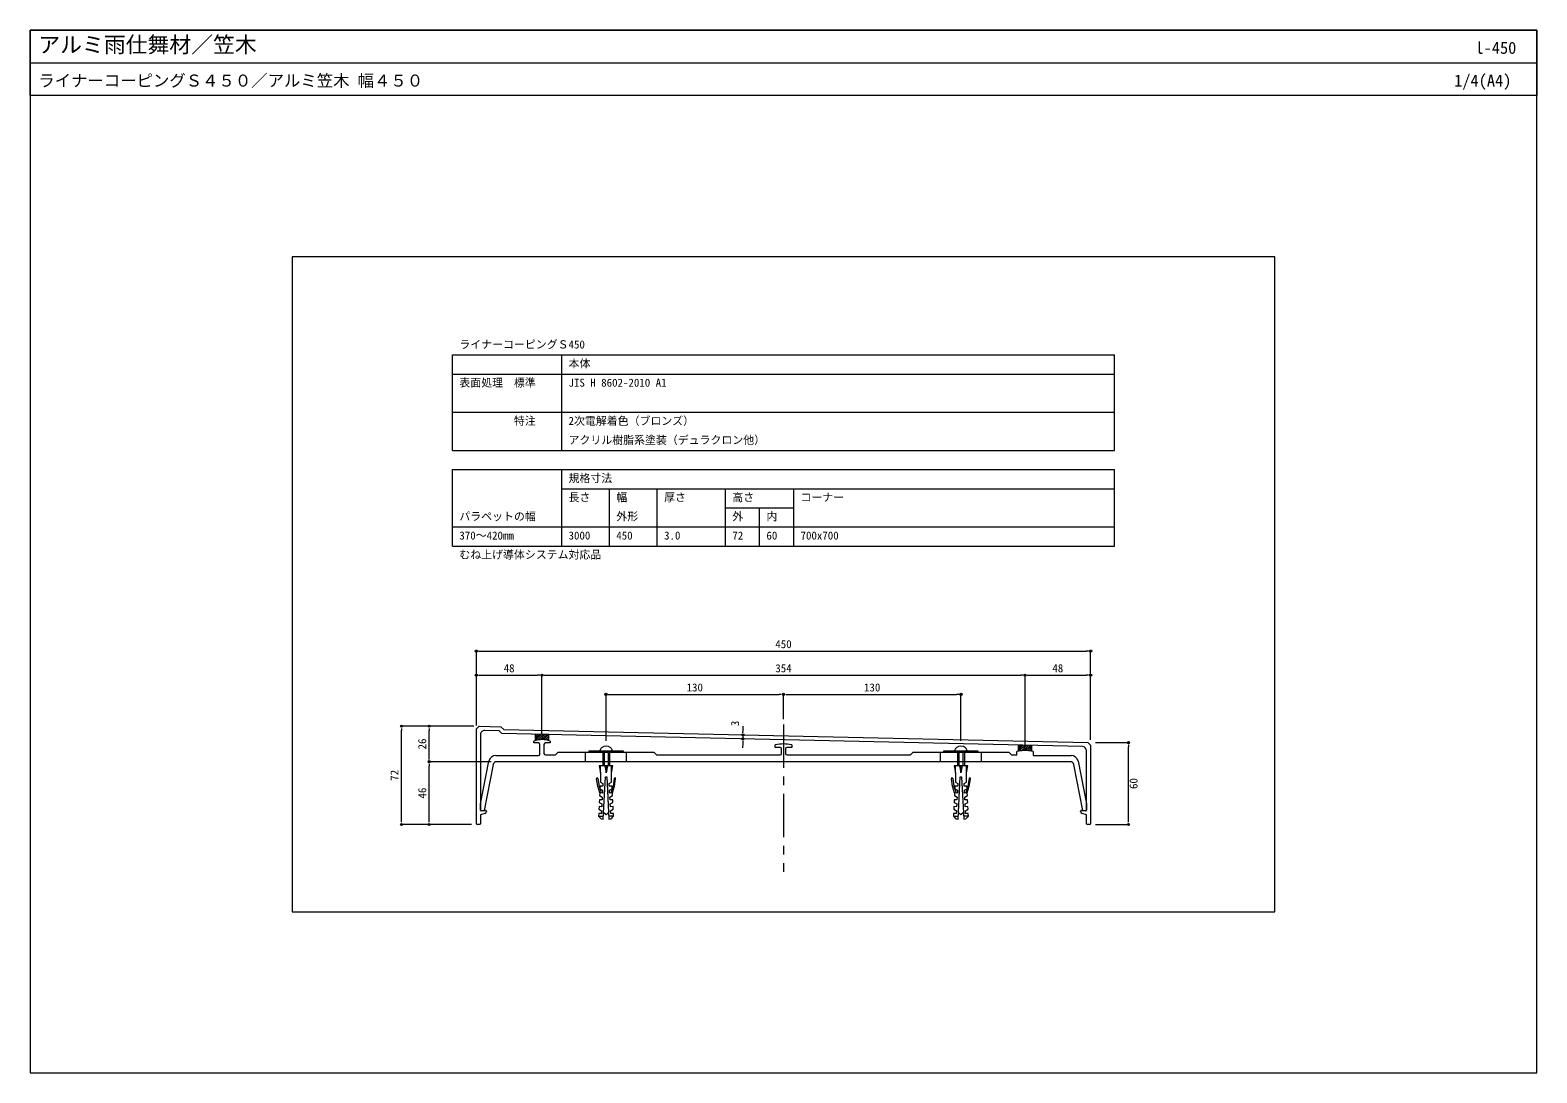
# Model space of a CAD drawing. Units: millimetres on the paper. Extents: x -552 to 552, y -382 to 382.
import ezdxf
from ezdxf.enums import TextEntityAlignment as Align

# ---------------------------------------------------------------- set-up
doc = ezdxf.new("R2010")
doc.units = ezdxf.units.MM
doc.linetypes.add('USER1', pattern=[19.05, 12.7, -6.35])
doc.linetypes.add('USER2', pattern=[50.8, 31.75, -6.35, 6.35, -6.35])
for name, color, linetype, lineweight in [('0-0_0', 7, 'Continuous', 9), ('0-2_moji', 7, 'Continuous', 18), ('0-3_kasagi', 150, 'Continuous', 18), ('0-4_SUNPO', 7, 'Continuous', 18), ('0-5_KANAMONO_SCREW', 4, 'Continuous', 18), ('0-6_kijun', 1, 'USER2', 18), ('0-7_WAKU', 7, 'Continuous', 18)]:
    doc.layers.add(name, color=color, linetype=linetype, lineweight=lineweight)
doc.styles.add('ＭＳ ゴシック', font='')
doc.styles.get('ＭＳ ゴシック').set_extended_font_data('MS Gothic')

# ---------------------------------------------------------------- blocks, each defined once
blk = doc.blocks.new('_DOT')
at = {"layer": '0-0_0'}
for p, q in [((-0.5, 0), (-1, 0)), ((0.25, 0), (-0.25, 0))]:
    blk.add_line(p, q, dxfattribs=at)
blk.add_circle((0, 0), 0.25, dxfattribs=at)

msp = doc.modelspace()

# ---------------------------------------------------------------- linework, layer by layer
at = {"layer": '0-0_0', "lineweight": 18}
msp.add_line((-552.043, 357.971), (551.957, 357.971), dxfattribs=at)
msp.add_lwpolyline([(-360.043, -264.029), (359.957, -264.029), (359.957, 215.971), (-360.043, 215.971)], close=True, dxfattribs=at)
at = {"layer": '0-2_moji'}
for p, q in [((-242.542, 143.971), (242.458, 143.971)), ((-242.542, 73.971), (-242.542, 143.971)), ((-162.542, 73.971), (-162.542, 143.971)), ((242.458, 73.971), (242.458, 143.971)), ((-242.542, 129.971), (242.458, 129.971)), ((-242.542, 101.971), (242.458, 101.971)), ((-242.542, 73.971), (242.458, 73.971)), ((-242.542, 59.971), (242.458, 59.971)), ((-242.542, 3.971), (-242.542, 59.971)), ((-162.542, 3.971), (-162.542, 59.971)), ((242.458, 3.971), (242.458, 59.971)), ((-162.542, 45.971), (242.458, 45.971)), ((-127.542, 3.971), (-127.542, 45.971)), ((-92.542, 3.971), (-92.542, 45.971)), ((-42.542, 3.971), (-42.542, 45.971)), ((7.458, 3.971), (7.458, 45.971)), ((-42.542, 31.971), (7.458, 31.971)), ((-17.542, 3.971), (-17.542, 31.971)), ((-242.542, 17.971), (242.458, 17.971)), ((-242.542, 3.971), (242.458, 3.971))]:
    msp.add_line(p, q, dxfattribs=at)
at = {"layer": '0-3_kasagi'}
for p, q in [((-222.042, -134.123), (-222.042, -189.497)), ((-182.042, -134.59), (-181.455, -134.002)), ((-182.042, -135.937), (-180.137, -134.031)), ((-182.042, -137.284), (-178.819, -134.061)), ((-182.032, -138.62), (-177.501, -134.09)), ((-180.21, -138.145), (-176.184, -134.119)), ((-178.628, -137.911), (-174.866, -134.149)), ((-178.542, -148.533), (-178.542, -141.333)), ((-177.204, -137.834), (-173.548, -134.178)), ((-175.897, -137.873), (-172.23, -134.207)), ((-175.542, -141.333), (-175.542, -148.033)), ((-174.682, -138.006), (-172.042, -135.366)), ((-173.544, -138.215), (-172.042, -136.713)), ((-172.473, -138.491), (-172.042, -138.06)), ((-172.042, -138.624), (-172.042, -134.211)), ((171.958, -142.943), (173.021, -141.879)), ((171.958, -144.29), (174.339, -141.909)), ((171.958, -145.637), (175.657, -141.938)), ((172.753, -146.189), (176.975, -141.967)), ((174.316, -145.973), (178.292, -141.996)), ((175.775, -145.861), (179.61, -142.026)), ((177.15, -145.833), (180.928, -142.055)), ((178.453, -145.877), (181.958, -142.372)), ((-210.932, -149.533), (-179.542, -149.533)), ((210.223, -154.033), (-210.307, -154.033)), ((-1.542, -148.033), (-1.542, -144.533)), ((1.458, -144.533), (1.458, -148.033)), ((179.694, -145.983), (181.958, -143.719)), ((180.882, -146.143), (181.958, -145.066)), ((221.958, -189.497), (221.958, -145.901)), ((-221.507, -189.995), (-218.277, -189.769)), ((-217.742, -190.268), (-217.742, -190.619)), ((217.658, -190.619), (217.658, -190.268)), ((218.193, -189.769), (221.423, -189.995)), ((-222.542, -200.033), (-224.542, -200.033)), ((224.458, -200.033), (222.458, -200.033))]:
    msp.add_line(p, q, dxfattribs=at)
at = {"layer": '0-3_kasagi', "linetype": 'USER1'}
for p, q in [((-145.042, -154.033), (-145.042, -147.033)), ((-115.042, -154.033), (-115.042, -147.033)), ((114.958, -154.033), (114.958, -147.033)), ((144.958, -154.033), (144.958, -147.033))]:
    msp.add_line(p, q, dxfattribs=at)
at = {"layer": '0-3_kasagi'}
for points in [[(-225.042, -199.533), (-225.042, -130.033), (-223.042, -128.033), (-207.133, -128.386), (-205.042, -130.477), (222.912, -139.987), (224.958, -142.033), (224.958, -199.533)], [(219.024, -142.902), (-206.312, -133.45), (-208.403, -131.359), (-218.976, -131.124)], [(-179.542, -140.333), (-183.042, -140.333), (-183.042, -138.985)], [(-172.042, -134.211), (-182.042, -133.989), (-182.042, -138.624)], [(-171.042, -138.985), (-171.042, -140.333), (-174.542, -140.333)], [(-2.542, -143.533), (-6.042, -143.533), (-6.042, -141.763)], [(5.958, -141.763), (5.958, -143.533), (2.458, -143.533)], [(181.958, -146.338), (181.958, -142.078), (171.958, -141.856), (171.958, -146.338)], [(-222.042, -189.497), (-222.042, -185.033), (-215.837, -153.565)], [(-174.542, -149.033), (-167.042, -149.033), (-165.042, -147.033), (-95.042, -147.033), (-93.042, -149.033), (-2.542, -149.033)], [(2.458, -149.033), (92.958, -149.033), (94.958, -147.033), (164.958, -147.033), (166.958, -149.033), (170.958, -149.033), (170.958, -146.563)], [(182.958, -146.563), (182.958, -149.533), (210.847, -149.533)], [(215.753, -153.565), (221.958, -185.033), (221.958, -189.497)], [(-212.76, -156.049), (-219.425, -189.85), (-221.507, -189.995)], [(221.423, -189.995), (219.34, -189.85), (212.675, -156.049)], [(-218.808, -192.054), (-222.042, -193.033), (-222.042, -199.533)], [(221.958, -199.533), (221.958, -193.033), (218.723, -192.054)]]:
    msp.add_lwpolyline(points, dxfattribs=at)
for centre, radius, start, end in [((-219.042, -134.123), 3, 88.72697, 180), ((-177.042, -154.033), 16.2, 68.26154, 111.73846), ((-177.042, -154.033), 16.2, 72.02259, 107.97741), ((-179.542, -141.333), 1, 0, 90), ((-174.542, -141.333), 1, 90, 180), ((-0.042, -166.033), 25, 76.11346, 103.88654), ((218.958, -145.901), 3, 360, 88.72697), ((-210.932, -154.533), 5, 90, 168.84534), ((-210.307, -156.533), 2.5, 90, 168.84534), ((-179.542, -148.533), 1, 270, 0), ((-174.542, -148.033), 1, 180, 270), ((-2.542, -144.533), 1, 0, 90), ((-2.542, -148.033), 1, 270, 0), ((2.458, -144.533), 1, 90, 180), ((2.458, -148.033), 1, 180, 270), ((176.958, -170.833), 25, 76.11346, 103.88654), ((176.958, -170.833), 25, 78.46304, 101.53696), ((210.223, -156.533), 2.5, 11.15466, 90), ((210.847, -154.533), 5, 11.15466, 90), ((-221.542, -189.497), 0.5, 180, 274), ((-221.542, -189.497), 0.5, 180, 274), ((-219.242, -190.619), 1.5, 286.82978, 0), ((-218.242, -190.268), 0.5, 0, 94), ((218.158, -190.268), 0.5, 86, 180), ((219.158, -190.619), 1.5, 180, 253.17022), ((221.458, -189.497), 0.5, 266, 360), ((221.458, -189.497), 0.5, 266, 0), ((-224.542, -199.533), 0.5, 180, 270), ((-222.542, -199.533), 0.5, 270, 0), ((222.458, -199.533), 0.5, 180, 270), ((224.458, -199.533), 0.5, 270, 0)]:
    msp.add_arc(centre, radius, start, end, dxfattribs=at)
at = {"layer": '0-4_SUNPO'}
for p, q in [((-225.042, -127.499), (-225.042, -73.007)), ((-221.842, -73.007), (221.758, -73.007)), ((224.958, -138.087), (224.958, -73.007)), ((-225.042, -127.499), (-225.042, -90.659)), ((-221.842, -90.659), (-180.242, -90.659)), ((-177.042, -133.833), (-177.042, -90.659)), ((-177.042, -133.833), (-177.042, -90.659)), ((-173.842, -90.659), (173.758, -90.659)), ((176.958, -141.833), (176.958, -90.659)), ((176.958, -141.833), (176.958, -90.662)), ((180.158, -90.662), (221.758, -90.662)), ((224.958, -138.087), (224.958, -90.662)), ((-130.042, -138.633), (-130.042, -104.724)), ((-126.842, -104.724), (-3.242, -104.724)), ((-0.042, -122.821), (-0.042, -104.724)), ((-0.042, -122.821), (-0.042, -104.724)), ((3.158, -104.724), (126.758, -104.724)), ((129.958, -138.633), (129.958, -104.724)), ((-226.988, -128.033), (-279.982, -128.033)), ((-279.982, -196.833), (-279.982, -131.233)), ((-226.988, -128.033), (-259.682, -128.033)), ((-259.682, -150.833), (-259.682, -131.233)), ((-29.7, -131.173), (-29.629, -127.974)), ((-29.909, -140.571), (-29.98, -143.77)), ((-29.771, -134.372), (-29.838, -137.371)), ((-29.57, -137.377), (-29.838, -137.371)), ((-29.503, -134.378), (-29.771, -134.372)), ((228.458, -140.033), (252.727, -140.033)), ((252.727, -196.833), (252.727, -143.233)), ((-222.223, -154.033), (-259.682, -154.033)), ((-214.307, -154.033), (-259.682, -154.033)), ((-259.682, -196.833), (-259.682, -157.233)), ((-228.542, -200.033), (-279.982, -200.033)), ((-228.542, -200.033), (-259.682, -200.033)), ((228.458, -200.033), (252.727, -200.033))]:
    msp.add_line(p, q, dxfattribs=at)
at = {"layer": '0-5_KANAMONO_SCREW'}
for p, q in [((-132.534, -146.042), (-132.534, -157.098)), ((-131.534, -146.042), (-131.534, -157.098)), ((-128.534, -146.042), (-128.534, -157.098)), ((-127.534, -146.042), (-127.534, -157.098)), ((127.466, -146.042), (127.466, -157.098)), ((128.466, -146.042), (128.466, -157.098)), ((131.466, -146.042), (131.466, -157.098)), ((132.466, -146.042), (132.466, -157.098)), ((-134.042, -162.098), (-134.042, -157.098)), ((-131.042, -157.098), (-130.042, -162.098)), ((-130.042, -162.098), (-130.042, -157.098)), ((-129.042, -157.098), (-130.042, -162.098)), ((-126.042, -162.098), (-126.042, -157.098)), ((125.958, -162.098), (125.958, -157.098)), ((128.958, -157.098), (129.958, -162.098)), ((129.958, -162.098), (129.958, -157.098)), ((130.958, -157.098), (129.958, -162.098)), ((133.958, -162.098), (133.958, -157.098)), ((-135.555, -193.875), (-132.06, -194.058)), ((-124.529, -193.875), (-128.024, -194.058)), ((124.445, -193.875), (127.94, -194.058)), ((135.471, -193.875), (131.976, -194.058))]:
    msp.add_line(p, q, dxfattribs=at)
for points in [[(-142.542, -146.033), (-117.542, -146.033), (-117.542, -147.033), (-142.542, -147.033)], [(117.458, -146.033), (142.458, -146.033), (142.458, -147.033), (117.458, -147.033)]]:
    msp.add_lwpolyline(points, close=True, dxfattribs=at)
for points in [[(-135.293, -188.882), (-133.349, -189.985), (-133.453, -191.982), (-135.451, -191.878), (-135.555, -193.875), (-133.663, -195.977), (-132.165, -196.055), (-130.542, -165.098), (-130.042, -165.098), (-129.542, -165.098), (-127.92, -196.055), (-126.422, -195.977), (-124.529, -193.875), (-124.634, -191.878), (-126.631, -191.982), (-126.736, -189.985), (-124.791, -188.882), (-124.896, -186.884), (-126.893, -186.989), (-126.998, -184.992), (-125.053, -183.889), (-125.157, -181.891), (-127.155, -181.996), (-127.259, -179.999), (-125.314, -178.895), (-125.419, -176.898), (-127.416, -177.003), (-127.521, -175.006), (-125.576, -173.902), (-125.681, -171.905), (-127.678, -172.01), (-127.783, -170.012), (-126.042, -169.098), (-126.042, -165.098), (-126.042, -162.098), (-125.042, -157.098), (-130.042, -157.098), (-135.042, -157.098), (-134.042, -162.098), (-134.042, -165.098)], [(-134.042, -165.098), (-134.042, -169.098), (-132.302, -170.012), (-132.407, -172.01), (-134.404, -171.905), (-134.508, -173.902), (-132.564, -175.006), (-132.668, -177.003), (-134.665, -176.898), (-134.77, -178.895), (-132.825, -179.999), (-132.93, -181.996), (-134.927, -181.891), (-135.032, -183.889), (-133.087, -184.992), (-133.192, -186.989), (-135.189, -186.884), (-135.293, -188.882)], [(124.707, -188.882), (126.651, -189.985), (126.547, -191.982), (124.549, -191.878), (124.445, -193.875), (126.337, -195.977), (127.835, -196.055), (129.458, -165.098), (129.958, -165.098), (130.458, -165.098), (132.08, -196.055), (133.578, -195.977), (135.471, -193.875), (135.366, -191.878), (133.369, -191.982), (133.264, -189.985), (135.209, -188.882), (135.104, -186.884), (133.107, -186.989), (133.002, -184.992), (134.947, -183.889), (134.843, -181.891), (132.845, -181.996), (132.741, -179.999), (134.686, -178.895), (134.581, -176.898), (132.584, -177.003), (132.479, -175.006), (134.424, -173.902), (134.319, -171.905), (132.322, -172.01), (132.217, -170.012), (133.958, -169.098), (133.958, -165.098), (133.958, -162.098), (134.958, -157.098), (129.958, -157.098), (124.958, -157.098), (125.958, -162.098), (125.958, -165.098)], [(125.958, -165.098), (125.958, -169.098), (127.698, -170.012), (127.593, -172.01), (125.596, -171.905), (125.492, -173.902), (127.436, -175.006), (127.332, -177.003), (125.335, -176.898), (125.23, -178.895), (127.175, -179.999), (127.07, -181.996), (125.073, -181.891), (124.968, -183.889), (126.913, -184.992), (126.808, -186.989), (124.811, -186.884), (124.707, -188.882)], [(-134.665, -176.898), (-136.162, -171.898), (-137.053, -166.556)], [(-136.066, -166.391), (-135.148, -171.898), (-133.603, -176.954)], [(-124.018, -166.391), (-124.936, -171.898), (-126.482, -176.954)], [(-125.419, -176.898), (-123.922, -171.898), (-123.032, -166.556)], [(125.335, -176.898), (123.838, -171.898), (122.947, -166.556)], [(123.934, -166.391), (124.852, -171.898), (126.397, -176.954)], [(135.982, -166.391), (135.064, -171.898), (133.518, -176.954)], [(134.581, -176.898), (136.078, -171.898), (136.968, -166.556)], [(-128.173, -191.228), (-130.042, -193.038), (-131.912, -191.228)], [(131.827, -191.228), (129.958, -193.038), (128.088, -191.228)]]:
    msp.add_lwpolyline(points, dxfattribs=at)
for centre, radius, start, end in [((-130.042, -148.033), 5.4, 51.3178, 128.6822), ((129.958, -148.033), 5.4, 51.3178, 128.6822), ((-131.545, -146.161), 3, 128.61458, 177.54109), ((-128.539, -146.161), 3, 2.45891, 51.38542), ((128.455, -146.161), 3, 128.61458, 177.54109), ((131.461, -146.161), 3, 2.45891, 51.38542), ((-136.559, -166.474), 0.5, 9.46232, 189.46231), ((-123.525, -166.474), 0.5, 350.53769, 170.53768), ((123.441, -166.474), 0.5, 9.46232, 189.46231), ((136.475, -166.474), 0.5, 350.53769, 170.53768)]:
    msp.add_arc(centre, radius, start, end, dxfattribs=at)
at = {"layer": '0-6_kijun'}
msp.add_line((-0.042, -126.821), (-0.042, -234.675), dxfattribs=at)
at = {"layer": '0-7_WAKU'}
for points in [[(551.957, 333.971), (-552.043, 333.971), (-552.043, 381.971), (551.957, 381.971)], [(-552.043, -382.029), (551.957, -382.029), (551.957, 381.971), (-552.043, 381.971)]]:
    msp.add_lwpolyline(points, close=True, dxfattribs=at)

# ---------------------------------------------------------------- block references
at = {"layer": '0-4_SUNPO', "xscale": 3.2, "yscale": 3.2}
for p, rotation in [((-225.042, -73.007), 180), ((-225.042, -90.659), 180), ((-177.042, -90.659), 180), ((176.958, -90.662), 180), ((-130.042, -104.724), 180), ((-0.042, -104.724), 180), ((-279.982, -128.033), 90), ((-259.682, -128.033), 90), ((-29.771, -134.372), 268.72697), ((-29.838, -137.371), 88.72697), ((252.727, -140.033), 90), ((-259.682, -154.033), 270), ((-259.682, -154.033), 90), ((-279.982, -200.033), 270), ((-259.682, -200.033), 270), ((252.727, -200.033), 270)]:
    msp.add_blockref('_DOT', p, dxfattribs=dict(at, rotation=rotation))
for p in [(224.958, -73.007), (-177.042, -90.659), (176.958, -90.659), (224.958, -90.662), (-0.042, -104.724), (129.958, -104.724)]:
    msp.add_blockref('_DOT', p, dxfattribs=at)

# ---------------------------------------------------------------- texts
at = {"layer": '0-2_moji', "style": 'ＭＳ ゴシック'}
for s, p in [('ライナーコーピングＳ450', (-237.542, 146.971)), ('本体', (-157.542, 132.971)), ('表面処理\u3000標準', (-237.542, 118.971)), ('JIS H 8602-2010 A1', (-157.542, 118.971)), ('\u3000\u3000\u3000\u3000\u3000特注', (-237.542, 90.971)), ('2次電解着色（ブロンズ）', (-157.542, 90.971)), ('アクリル樹脂系塗装（デュラクロン他）', (-157.542, 76.971)), ('規格寸法', (-157.542, 48.971)), ('長さ', (-157.542, 34.971)), ('幅', (-122.542, 34.971)), ('厚さ', (-87.542, 34.971)), ('高さ', (-37.542, 34.971)), ('コーナー', (12.458, 34.971)), ('パラペットの幅', (-237.542, 20.971)), ('外形', (-122.542, 20.971)), ('外', (-37.542, 20.971)), ('内', (-12.542, 20.971)), ('370～420mm', (-237.542, 6.971)), ('3000', (-157.542, 6.971)), ('450', (-122.542, 6.971)), ('3.0', (-87.542, 6.971)), ('72', (-37.542, 6.971)), ('60', (-12.542, 6.971)), ('700x700', (12.458, 6.971)), ('むね上げ導体システム対応品', (-237.542, -7.029))]:
    msp.add_text(s, height=5.865, dxfattribs=at).set_placement(p, align=Align.BOTTOM_LEFT)
at = {"layer": '0-4_SUNPO', "style": 'ＭＳ ゴシック'}
for s, p in [('450', (-6.042, -72.607)), ('48', (-205.042, -90.259)), ('354', (-6.042, -90.259)), ('48', (196.958, -90.262)), ('130', (-71.042, -104.324)), ('130', (58.958, -104.324))]:
    msp.add_text(s, height=5.865, dxfattribs=at).set_placement(p, align=Align.BOTTOM_LEFT)
for s, rotation, p in [('3', 88.727, (-30.907, -128.101)), ('26', 90, (-260.082, -145.033)), ('72', 90, (-280.382, -168.033)), ('46', 90, (-260.082, -181.033)), ('60', 90, (261.127, -174.033))]:
    msp.add_text(s, height=5.865, rotation=rotation, dxfattribs=at).set_placement(p, align=Align.BOTTOM_LEFT)
at = {"layer": '0-7_WAKU', "style": 'ＭＳ ゴシック'}
for s, height, p in [('アルミ雨仕舞材／笠木', 11.73, (-546.043, 361.971)), ('l-450', 8.798, (506.972, 361.971)), ('ライナーコーピングＳ４５０／アルミ笠木 幅４５０', 8.798, (-546.043, 337.971)), ('1/4(A4)', 8.798, (491.378, 337.971))]:
    msp.add_text(s, height=height, dxfattribs=at).set_placement(p, align=Align.BOTTOM_LEFT)

doc.saveas('drawing.dxf')
